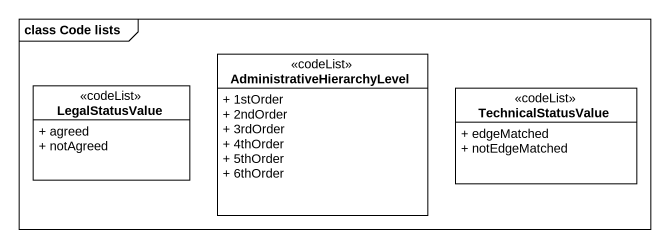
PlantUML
@startuml
mainframe class Code lists
hide circle
hide empty members
skinparam classAttributeIconSize 0
class LegalStatusValue <<codeList>> {
  + agreed
  + notAgreed
}
class AdministrativeHierarchyLevel <<codeList>> #FFFFFF {
  + 1stOrder
  + 2ndOrder
  + 3rdOrder
  + 4thOrder
  + 5thOrder
  + 6thOrder
}
class TechnicalStatusValue <<codeList>> {
  + edgeMatched
  + notEdgeMatched
}
@enduml
